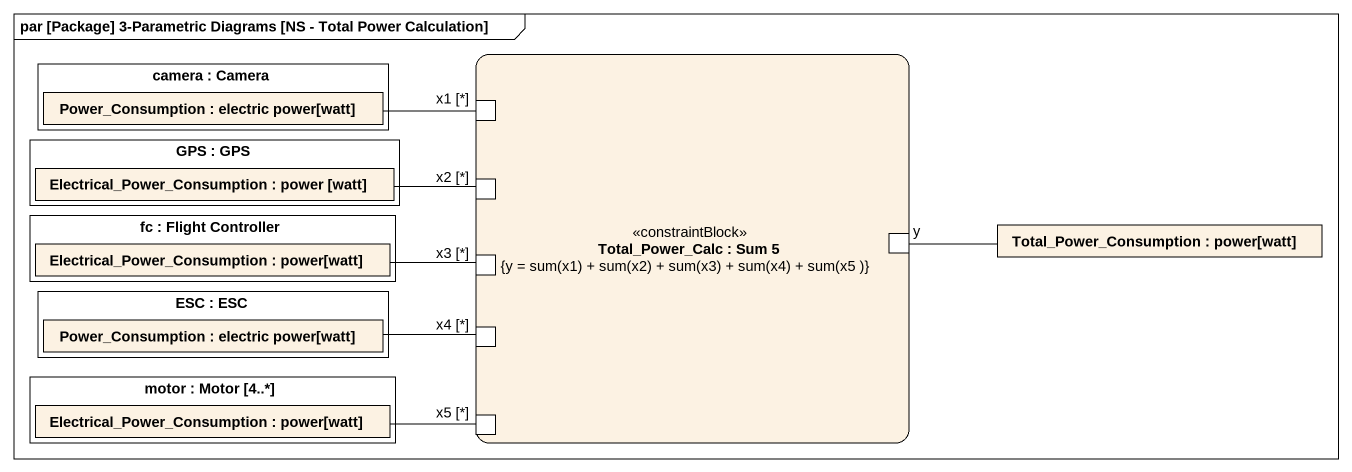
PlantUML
@startuml
mainframe par [Package] 3-Parametric Diagrams [NS - Total Power Calculation]
rectangle "camera : Camera" as camera {
  rectangle "Power_Consumption : electric power[watt]" as Power_Consumption
}
rectangle "Total_Power_Calc : Sum 5\n{y = sum(x1) + sum(x2) + sum(x3) + sum(x4) + sum(x5 )}" as Total_Power_Calc <<constraintBlock>> {
  port "x1 [*]" as x1
  port "x2 [*]" as x2
  port "x3 [*]" as x3
  port y
  port "x4 [*]" as x4
  port "x5 [*]" as x5
}
rectangle "GPS : GPS" as GPS {
  rectangle "Electrical_Power_Consumption : power [watt]" as Electrical_Power_Consumption
}
rectangle "fc : Flight Controller" as fc {
  rectangle "Electrical_Power_Consumption : power[watt]" as Electrical_Power_Consumption_2
}
rectangle "Total_Power_Consumption : power[watt]" as Total_Power_Consumption
rectangle "ESC : ESC" as ESC {
  rectangle "Power_Consumption : electric power[watt]" as Power_Consumption_2
}
rectangle "motor : Motor [4..*]" as motor {
  rectangle "Electrical_Power_Consumption : power[watt]" as Electrical_Power_Consumption_3
}
x1 -left- Power_Consumption
x2 -left- Electrical_Power_Consumption
x3 -left- Electrical_Power_Consumption_2
y -right- Total_Power_Consumption
x4 -left- Power_Consumption_2
x5 -left- Electrical_Power_Consumption_3
@enduml
